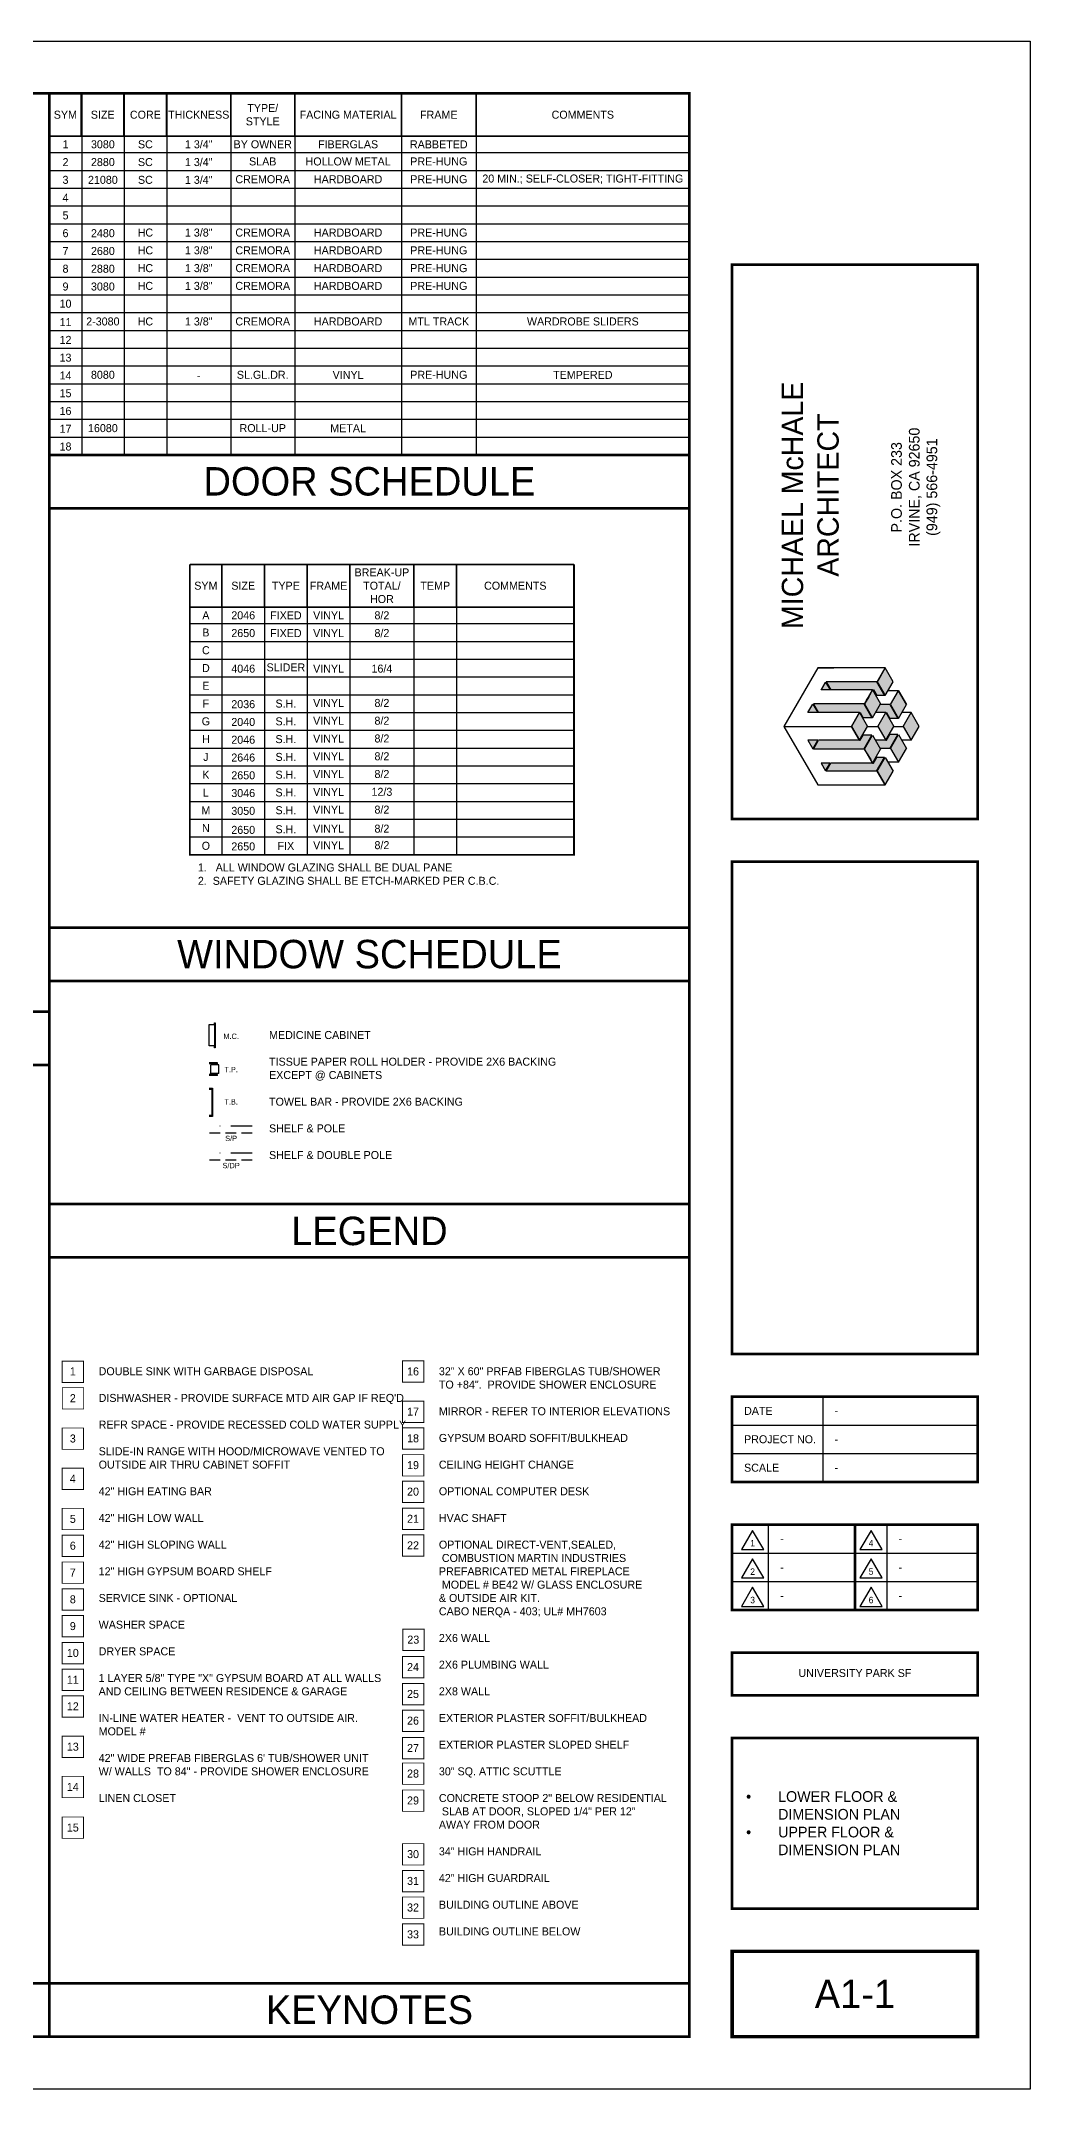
# Model space of a CAD drawing. Extents: x -2276 to 0, y -2295 to 725.
# Drawn here: x -556 to 0, y -1152 to 0 of the extents above; entities that cross this region are included whole.
import ezdxf
from ezdxf.enums import TextEntityAlignment as Align

# ---------------------------------------------------------------- set-up
doc = ezdxf.new("R2010")
doc.units = 0
doc.header["$LTSCALE"] = 48
doc.header["$MEASUREMENT"] = 0
doc.linetypes.add('DASHDOT2', pattern=[0.5, 0.25, -0.125, 0, -0.125])
doc.linetypes.add('HIDDEN2', pattern=[0.1875, 0.125, -0.0625])
doc.layers.get('0').update_dxf_attribs({"linetype": 'CONTINUOUS'})
for name, color, linetype, lineweight in [('24X36TB', 7, 'CONTINUOUS', 30), ('A-MISC1', 1, 'CONTINUOUS', 25), ('A-MISC2', 1, 'CONTINUOUS', 25)]:
    doc.layers.add(name, color=color, linetype=linetype, lineweight=lineweight)
for name, color, linetype in [('A-DIMS', 3, 'CONTINUOUS'), ('A-MISC', 6, 'CONTINUOUS'), ('A-POLE', 3, 'HIDDEN2'), ('A-SYM', 2, 'CONTINUOUS'), ('A-SYMTEXT', 3, 'CONTINUOUS'), ('A-TEXT', 3, 'CONTINUOUS'), ('A_DR_SCH_TXT', 3, 'CONTINUOUS'), ('A_WDO_SCH', 7, 'CONTINUOUS'), ('A_WDO_SCH_TXT', 3, 'CONTINUOUS'), ('AA-MISC', 6, 'CONTINUOUS'), ('TB-text', 3, 'CONTINUOUS')]:
    doc.layers.add(name, color=color, linetype=linetype)
doc.styles.get("Standard").update_dxf_attribs({"font": 'ERASMD.TTF', "height": 4.5})

# ---------------------------------------------------------------- blocks, each defined once
blk = doc.blocks.new('A$C2A811E11')
at = {"layer": 'TB-text'}
h = blk.add_hatch(color=256, dxfattribs=at)
h.paths.add_polyline_path([(-55.9, -198.9), (-56.4, -199.7), (-51.9, -207.5), (-47.4, -199.7), (-51.9, -191.9)])
h.paths.add_polyline_path([(-61.2, -208.2), (-61.4, -208.4), (-63.4, -211.8), (-63.5, -212.1), (-59, -219.9), (-54.5, -212.1), (-59, -204.3)])
h.paths.add_polyline_path([(-66.4, -217), (-70.9, -224.8), (-66.4, -232.6), (-61.9, -224.8)])
h.paths.add_polyline_path([(-59, -229.8), (-63.5, -237.6), (-59, -245.4), (-54.5, -237.6)])
h.paths.add_polyline_path([(-56.4, -250), (-51.9, -257.7), (-47.4, -250), (-51.9, -242.2)])
h.paths.add_polyline_path([(-49, -237.2), (-44.5, -245), (-40, -237.2), (-44.5, -229.4)])
h.paths.add_polyline_path([(-41.9, -224.8), (-37.4, -232.6), (-32.9, -224.8), (-37.4, -217)])
h.paths.add_polyline_path([(-49, -212.5), (-44.5, -220.3), (-40, -212.5), (-44.5, -204.7)])
h.paths.add_polyline_path([(-49.3, -229.4), (-51.2, -232.6), (-51.6, -232.6), (-57.4, -232.6), (-54.7, -237.2), (-49.4, -237.2), (-44.9, -229.4)])
h.paths.add_polyline_path([(-49.4, -212.5), (-54.7, -212.5), (-57.4, -217), (-51.6, -217), (-51.2, -217), (-49.3, -220.3), (-44.9, -220.3)])
h.paths.add_polyline_path([(-85.2, -199.7), (-82.5, -204.3), (-59, -204.3), (-58.6, -204.3), (-56.7, -207.5), (-52.3, -207.5), (-56.8, -199.7)])
h.paths.add_polyline_path([(-88, -204.3), (-82.9, -204.3), (-85.5, -199.9)])
h.paths.add_polyline_path([(-92.3, -212.1), (-89.4, -217), (-66.4, -217), (-66, -217), (-64.3, -219.9), (-59.4, -219.9), (-63.9, -212.1)])
h.paths.add_polyline_path([(-92.6, -212.2), (-95.4, -217), (-89.8, -217)])
h.paths.add_polyline_path([(-89.4, -232.6), (-92.3, -237.6), (-63.9, -237.6), (-59.4, -229.8), (-64.3, -229.8), (-66, -232.6), (-66.4, -232.6)])
h.paths.add_polyline_path([(-95.4, -232.6), (-92.6, -237.4), (-89.8, -232.6)])
h.paths.add_polyline_path([(-82.5, -245.4), (-85.2, -250), (-56.8, -250), (-52.3, -242.2), (-56.7, -242.2), (-58.6, -245.4), (-59, -245.4)])
h.paths.add_polyline_path([(-88, -245.4), (-85.5, -249.8), (-82.9, -245.4)])
blk.add_hatch(color=256, dxfattribs=at).paths.add_polyline_path([(-56.1, -224.8), (-51.6, -232.6), (-47.1, -224.8), (-51.6, -217)])
for p, q in [((-89.9, -191.9), (-108.9, -224.8)), ((-51.9, -191.9), (-89.9, -191.9)), ((-89.9, -191.9), (-80.9, -191.9)), ((-89.9, -191.9), (-80.9, -191.9)), ((-51.9, -191.9), (-56.4, -199.7)), ((-51.9, -191.9), (-56.4, -199.7)), ((-51.9, -191.9), (-56.4, -199.7)), ((-51.9, -191.9), (-56.4, -199.7)), ((-51.9, -191.9), (-56.4, -199.7)), ((-51.9, -191.9), (-56.4, -199.7)), ((-56.4, -199.7), (-51.9, -191.9)), ((-56.4, -199.7), (-51.9, -191.9)), ((-51.9, -191.9), (-56.4, -199.7)), ((-51.9, -191.9), (-56.4, -199.7)), ((-51.9, -191.9), (-56.4, -199.7)), ((-51.9, -191.9), (-56.4, -199.7)), ((-51.9, -191.9), (-55.9, -198.9)), ((-51.9, -191.9), (-55.9, -198.9)), ((-51.9, -191.9), (-55.9, -198.9)), ((-51.9, -191.9), (-55.9, -198.9)), ((-51.9, -191.9), (-55.9, -198.9)), ((-51.9, -191.9), (-55.9, -198.9)), ((-47.4, -199.7), (-51.9, -191.9)), ((-47.4, -199.7), (-51.9, -191.9)), ((-85.5, -199.9), (-88, -204.3)), ((-88, -204.3), (-85.5, -199.9)), ((-82.9, -204.3), (-88, -204.3)), ((-82.9, -204.3), (-88, -204.3)), ((-85.5, -199.9), (-82.9, -204.3)), ((-85.5, -199.9), (-85.5, -199.9)), ((-56.8, -199.7), (-85.2, -199.7)), ((-56.8, -199.7), (-85.2, -199.7)), ((-85.2, -199.7), (-82.5, -204.3)), ((-59, -204.3), (-82.5, -204.3)), ((-59, -204.3), (-82.5, -204.3)), ((-63.5, -212.1), (-59, -204.3)), ((-59, -204.3), (-63.5, -212.1)), ((-59, -204.3), (-63.5, -212.1)), ((-59, -204.3), (-63.5, -212.1)), ((-59, -204.3), (-63.5, -212.1)), ((-59, -204.3), (-63.5, -212.1)), ((-59, -204.3), (-63.5, -212.1)), ((-63.5, -212.1), (-59, -204.3)), ((-62.4, -210.1), (-60.1, -206.2)), ((-62.4, -210.1), (-60.1, -206.2)), ((-62.4, -210.1), (-60.1, -206.2)), ((-62.4, -210.1), (-60.1, -206.2)), ((-61.4, -208.4), (-59.4, -204.9)), ((-61.4, -208.4), (-59.4, -204.9)), ((-61.4, -208.4), (-59.4, -204.9)), ((-61.4, -208.4), (-59.4, -204.9)), ((-61.4, -208.4), (-59.4, -204.9)), ((-61.4, -208.4), (-59.4, -204.9)), ((-61.2, -208.2), (-59, -204.3)), ((-61.2, -208.2), (-59, -204.3)), ((-61.2, -208.2), (-59, -204.3)), ((-61.2, -208.2), (-59, -204.3)), ((-59, -204.3), (-54.5, -212.1)), ((-59, -204.3), (-54.5, -212.1)), ((-59, -204.3), (-58.6, -204.3)), ((-58.6, -204.3), (-56.7, -207.5)), ((-56.8, -199.7), (-52.3, -207.5)), ((-56.4, -199.7), (-51.9, -207.5)), ((-56.4, -199.7), (-51.9, -207.5)), ((-51.9, -207.5), (-47.4, -199.7)), ((-51.9, -207.5), (-47.4, -199.7)), ((-44.5, -204.7), (-50.2, -204.7)), ((-44.5, -204.7), (-50.2, -204.7)), ((-49, -212.5), (-44.5, -204.7)), ((-49, -212.5), (-44.5, -204.7)), ((-40, -212.5), (-44.5, -204.7)), ((-44.5, -204.7), (-40, -212.5)), ((-40, -212.5), (-44.5, -204.7)), ((-95.4, -217), (-92.6, -212.2)), ((-89.8, -217), (-95.4, -217)), ((-89.8, -217), (-95.4, -217)), ((-92.6, -212.2), (-89.8, -217)), ((-92.3, -212.1), (-89.4, -217)), ((-63.9, -212.1), (-92.3, -212.1)), ((-63.9, -212.1), (-92.3, -212.1)), ((-66.4, -217), (-89.4, -217)), ((-66.4, -217), (-89.4, -217)), ((-70.9, -224.8), (-66.4, -217)), ((-70.9, -224.8), (-66.4, -217)), ((-66.4, -217), (-70.9, -224.8)), ((-66.4, -217), (-70.9, -224.8)), ((-66.4, -217), (-70.9, -224.8)), ((-66.4, -217), (-70.9, -224.8)), ((-66.4, -217), (-70.9, -224.8)), ((-66.4, -217), (-70.9, -224.8)), ((-70.9, -224.8), (-66.4, -217)), ((-70.9, -224.8), (-66.4, -217)), ((-70.9, -224.8), (-66.9, -217.9)), ((-70.9, -224.8), (-66.9, -217.9)), ((-70.9, -224.8), (-66.9, -217.9)), ((-70.9, -224.8), (-66.9, -217.9)), ((-70.9, -224.8), (-66.9, -217.9)), ((-70.9, -224.8), (-66.9, -217.9)), ((-70.9, -224.8), (-66.9, -217.9)), ((-70.9, -224.8), (-66.9, -217.9)), ((-66.4, -217), (-61.9, -224.8)), ((-66.4, -217), (-61.9, -224.8)), ((-66.4, -217), (-66, -217)), ((-66, -217), (-64.3, -219.9)), ((-63.9, -212.1), (-59.4, -219.9)), ((-61.2, -208.2), (-63.5, -212.1)), ((-61.2, -208.2), (-63.5, -212.1)), ((-61.2, -208.2), (-63.5, -212.1)), ((-61.2, -208.2), (-63.5, -212.1)), ((-63.5, -212.1), (-59, -219.9)), ((-63.5, -212.1), (-59, -219.9)), ((-61.4, -208.4), (-63.4, -211.8)), ((-61.4, -208.4), (-63.4, -211.8)), ((-61.4, -208.4), (-63.4, -211.8)), ((-61.4, -208.4), (-63.4, -211.8)), ((-61.4, -208.4), (-63.4, -211.8)), ((-61.4, -208.4), (-63.4, -211.8)), ((-59, -219.9), (-54.5, -212.1)), ((-59, -219.9), (-54.5, -212.1)), ((-51.6, -217), (-57.4, -217)), ((-51.6, -217), (-57.4, -217)), ((-52.3, -207.5), (-56.7, -207.5)), ((-52.3, -207.5), (-56.7, -207.5)), ((-56.1, -224.8), (-51.6, -217)), ((-56.1, -224.8), (-51.6, -217)), ((-49.4, -212.5), (-54.7, -212.5)), ((-49.4, -212.5), (-54.7, -212.5)), ((-51.6, -217), (-47.1, -224.8)), ((-51.6, -217), (-47.1, -224.8)), ((-51.6, -217), (-51.2, -217)), ((-51.2, -217), (-49.3, -220.3)), ((-49.4, -212.5), (-44.9, -220.3)), ((-49, -212.5), (-44.5, -220.3)), ((-49, -212.5), (-44.5, -220.3)), ((-44.5, -220.3), (-40, -212.5)), ((-44.5, -220.3), (-40, -212.5)), ((-37.4, -217), (-42.6, -217)), ((-37.4, -217), (-42.6, -217)), ((-41.9, -224.8), (-37.4, -217)), ((-41.9, -224.8), (-37.4, -217)), ((-32.9, -224.8), (-37.4, -217)), ((-32.9, -224.8), (-37.4, -217)), ((-108.9, -224.8), (-70.9, -224.8)), ((-108.9, -224.8), (-70.9, -224.8)), ((-108.9, -224.8), (-70.9, -224.8)), ((-108.9, -224.8), (-70.9, -224.8)), ((-108.9, -224.8), (-70.9, -224.8)), ((-108.9, -224.8), (-70.9, -224.8)), ((-108.9, -224.8), (-70.9, -224.8)), ((-108.9, -224.8), (-70.9, -224.8)), ((-108.9, -224.8), (-89.9, -257.7)), ((-108.9, -224.8), (-99.9, -224.8)), ((-108.9, -224.8), (-99.9, -224.8)), ((-70.9, -224.8), (-66.9, -231.8)), ((-70.9, -224.8), (-66.4, -232.6)), ((-70.9, -224.8), (-66.9, -231.8)), ((-70.9, -224.8), (-66.9, -231.8)), ((-70.9, -224.8), (-66.4, -232.6)), ((-70.9, -224.8), (-66.9, -231.8)), ((-66.4, -232.6), (-70.9, -224.8)), ((-66.4, -232.6), (-70.9, -224.8)), ((-66.4, -232.6), (-61.9, -224.8)), ((-66, -232.6), (-64.3, -229.8)), ((-59.4, -219.9), (-64.3, -219.9)), ((-59.4, -219.9), (-64.3, -219.9)), ((-59.4, -229.8), (-64.3, -229.8)), ((-59.4, -229.8), (-64.3, -229.8)), ((-63.9, -237.6), (-59.4, -229.8)), ((-63.5, -237.6), (-59, -229.8)), ((-61.9, -224.8), (-56.1, -224.8)), ((-61.9, -224.8), (-56.1, -224.8)), ((-59, -229.8), (-54.5, -237.6)), ((-56.1, -224.8), (-51.6, -232.6)), ((-51.6, -232.6), (-47.1, -224.8)), ((-51.2, -232.6), (-49.3, -229.4)), ((-49.4, -237.2), (-44.9, -229.4)), ((-44.9, -220.3), (-49.3, -220.3)), ((-44.9, -220.3), (-49.3, -220.3)), ((-44.9, -229.4), (-49.3, -229.4)), ((-44.9, -229.4), (-49.3, -229.4)), ((-49, -237.2), (-44.5, -229.4)), ((-47.1, -224.8), (-41.9, -224.8)), ((-47.1, -224.8), (-41.9, -224.8)), ((-44.5, -229.4), (-40, -237.2)), ((-41.9, -224.8), (-37.4, -232.6)), ((-37.4, -232.6), (-32.9, -224.8)), ((-95.4, -232.6), (-92.6, -237.4)), ((-89.8, -232.6), (-95.4, -232.6)), ((-92.6, -237.4), (-89.8, -232.6)), ((-92.3, -237.6), (-89.4, -232.6)), ((-63.9, -237.6), (-92.3, -237.6)), ((-66.4, -232.6), (-89.4, -232.6)), ((-66.4, -232.6), (-66, -232.6)), ((-63.5, -237.6), (-59, -245.4)), ((-59, -245.4), (-63.5, -237.6)), ((-59, -245.4), (-63.5, -237.6)), ((-61.2, -241.5), (-63.5, -237.6)), ((-61.2, -241.5), (-63.5, -237.6)), ((-61.4, -241.3), (-63.4, -237.8)), ((-61.4, -241.3), (-63.4, -237.8)), ((-62.4, -239.6), (-60.1, -243.5)), ((-62.4, -239.6), (-60.1, -243.5)), ((-61.4, -241.3), (-59.4, -244.8)), ((-61.4, -241.3), (-59.4, -244.8)), ((-61.2, -241.5), (-59, -245.4)), ((-61.2, -241.5), (-59, -245.4)), ((-59, -245.4), (-54.5, -237.6)), ((-51.6, -232.6), (-57.4, -232.6)), ((-49.4, -237.2), (-54.7, -237.2)), ((-51.6, -232.6), (-51.2, -232.6)), ((-49, -237.2), (-44.5, -245)), ((-44.5, -245), (-40, -237.2)), ((-37.4, -232.6), (-42.6, -232.6)), ((-82.9, -245.4), (-88, -245.4)), ((-88, -245.4), (-85.5, -249.8)), ((-85.5, -249.8), (-82.9, -245.4)), ((-85.5, -249.8), (-85.5, -249.8)), ((-85.2, -250), (-82.5, -245.4)), ((-56.8, -250), (-85.2, -250)), ((-59, -245.4), (-82.5, -245.4)), ((-59, -245.4), (-58.6, -245.4)), ((-58.6, -245.4), (-56.7, -242.2)), ((-56.8, -250), (-52.3, -242.2)), ((-52.3, -242.2), (-56.7, -242.2)), ((-56.4, -250), (-51.9, -242.2)), ((-51.9, -257.7), (-56.4, -250)), ((-51.9, -257.7), (-56.4, -250)), ((-51.9, -257.7), (-56.4, -250)), ((-51.9, -257.7), (-56.4, -250)), ((-56.4, -250), (-51.9, -257.7)), ((-51.9, -257.7), (-55.9, -250.8)), ((-51.9, -257.7), (-55.9, -250.8)), ((-51.9, -242.2), (-47.4, -250)), ((-51.9, -257.7), (-47.4, -250)), ((-44.5, -245), (-50.2, -245)), ((-89.9, -257.7), (-51.9, -257.7)), ((-89.9, -257.7), (-80.9, -257.7))]:
    blk.add_line(p, q, dxfattribs=at)
for s, p in [('MICHAEL McHALE ', (-98.1, -170)), ('ARCHITECT', (-78.1, -140.6))]:
    blk.add_text(s, height=12, rotation=90, dxfattribs=at).set_placement(p)
for s, p in [('IRVINE, CA 92650', (-32.6, -90.2)), ('P.O. BOX 233', (-42.6, -90.3)), ('(949) 566-4951', (-22.7, -90.2))]:
    blk.add_text(s, height=6, rotation=90, dxfattribs=at).set_placement(p, align=Align.CENTER)
blk = doc.blocks.new('DERF')
at = {"layer": 'A-MISC2', "linetype": 'Continuous'}
for p, q in [((-1311.2, -1088.7), (-1316, -1088.7)), ((-1311.2, -1089.2), (-1316, -1089.2)), ((-1315, -1094.7), (-1315, -1089.7)), ((-1310.5, -1089.7), (-1315, -1089.7)), ((-1312, -1089.7), (-1312, -1089.2)), ((-1311.2, -1089.2), (-1311.2, -1088.7)), ((-1310.5, -1094.7), (-1310.5, -1089.7)), ((-1311.2, -1095.2), (-1316, -1095.2)), ((-1311.2, -1095.7), (-1316, -1095.7)), ((-1310.5, -1094.7), (-1315, -1094.7)), ((-1312, -1095.2), (-1312, -1094.7)), ((-1311.2, -1095.7), (-1311.2, -1095.2))]:
    blk.add_line(p, q, dxfattribs=at)
blk = doc.blocks.new('A$C55E5684B')
at = {"layer": 'AA-MISC'}
for p, q in [((0, 13), (3, 13)), ((0, 1), (0, 13)), ((3, 13), (3, 14)), ((3, 14), (3.5, 14)), ((3, 13), (3, 1)), ((3.5, 14), (3.5, 0)), ((3, 1), (0, 1)), ((3, 0), (3, 1)), ((3.5, 0), (3, 0))]:
    blk.add_line(p, q, dxfattribs=at)
blk = doc.blocks.new('01PSRV01')
at = {"color": 0, "linetype": 'ByBlock'}
blk.add_lwpolyline([(0, 0.5), (-0.433, -0.25), (0.433, -0.25)], close=True, dxfattribs=at)
blk.add_attdef('NUMBER', text='', height=0.25, dxfattribs=at).set_placement((0, 0), align=Align.MIDDLE)
blk = doc.blocks.new('A$C06A91398')
at = {"layer": '24X36TB'}
for p, q in [((495.6, 322.6), (495.6, 274.6)), ((444.6, 306.6), (582.6, 306.6)), ((444.6, 290.6), (582.6, 290.6)), ((444.6, 274.6), (582.6, 274.6)), ((464.9, 250.6), (464.9, 202.6)), ((531.5, 250.6), (531.5, 202.6)), ((444.6, 234.6), (582.6, 234.6)), ((444.6, 218.6), (582.6, 218.6))]:
    blk.add_line(p, q, dxfattribs=at)
blk.add_lwpolyline([(-1115.9, 1085.1), (612.1, 1085.1), (612.1, -66.9), (-1115.9, -66.9)], close=True, dxfattribs=at)
for points, const_width in [([(420.6, -37.4), (420.6, 1055.6), (-1055.9, 1055.6), (-1055.9, -37.4)], 1.5), ([(444.6, 647.5), (444.6, 959.3), (582.6, 959.3), (582.6, 647.5)], 1.5), ([(444.6, 346.6), (444.6, 623.5), (582.6, 623.5), (582.6, 346.6)], 1.5), ([(444.6, 274.6), (444.6, 322.6), (582.6, 322.6), (582.6, 274.6)], 1.5), ([(444.6, 202.6), (444.6, 250.6), (582.6, 250.6), (582.6, 202.6)], 1.5), ([(444.6, 178.6), (582.6, 178.6), (582.6, 154.6), (444.6, 154.6)], 1.5), ([(444.6, 34.6), (444.6, 130.6), (582.6, 130.6), (582.6, 34.6)], 1.5), ([(444.6, 10.6), (582.6, 10.6), (582.6, -37.4), (444.6, -37.4)], 2)]:
    blk.add_lwpolyline(points, close=True, dxfattribs=dict(at, const_width=const_width))
at = {"layer": '24X36TB', "const_width": 1.5}
blk.add_lwpolyline([(513.6, 250.6), (513.6, 202.6)], dxfattribs=at)
at = {"layer": 'TB-text', "xscale": 14.40000000000146, "yscale": 14.39999999999418, "zscale": 14.4}
for p, values in [((456.1, 240.2), {'NUMBER': '1'}), ((522.7, 240.2), {'NUMBER': '4'}), ((456.1, 224.2), {'NUMBER': '2'}), ((522.7, 224.2), {'NUMBER': '5'}), ((456.1, 208.2), {'NUMBER': '3'}), ((522.7, 208.2), {'NUMBER': '6'})]:
    blk.add_blockref('01PSRV01', p, dxfattribs=at).add_auto_attribs(values)
at = {"layer": 'TB-text', "char_height": 4.5, "width": 51, "attachment_point": 4}
for s, insert in [('{\\fEras Medium ITC|b0|i0|c0|p34;DATE}', (451.3, 314.6)), ('{\\fEras Medium ITC|b0|i0|c0|p34;PROJECT NO.}', (451.3, 298.6)), ('{\\fEras Medium ITC|b0|i0|c0|p34;SCALE}', (451.3, 282.6))]:
    blk.add_mtext(s, dxfattribs=dict(at, insert=insert))

msp = doc.modelspace()

# ---------------------------------------------------------------- linework, layer by layer
at = {"layer": '24X36TB', "const_width": 1.5}
for points in [[(-551.5, -1122.5), (-551.5, -912), (-551.5, -29.5)], [(-551.5, -232.79761), (-191.18786, -232.79761)], [(-551.5, -262.79761), (-191.5, -262.79761)], [(-551.5, -498.72738), (-191.5, -498.72738)], [(-551.5, -528.72738), (-191.5, -528.72738)], [(-1668, -546), (-1074, -546), (-551.5, -546)], [(-1668, -576), (-1074, -576), (-551.5, -576)], [(-551.5, -654.14078), (-191.5, -654.14078)], [(-551.5, -684.14078), (-191.5, -684.14078)], [(-1668, -1092.5), (-1074, -1092.5), (-191.5, -1092.5)]]:
    msp.add_lwpolyline(points, dxfattribs=at)
at = {"layer": 'A-MISC'}
for points in [[(-461.66504, -589.00801), (-459.66504, -589.00801), (-459.66504, -604.96179), (-461.66504, -604.96179)], [(-461.66504, -589.50801), (-460.16504, -589.50801), (-460.16504, -604.46179), (-461.66504, -604.46179)]]:
    msp.add_lwpolyline(points, dxfattribs=at)
at = {"layer": 'A-POLE', "linetype": 'DASHDOT2'}
for p, q in [((-437.49886, -610.34937), (-461.52369, -610.34937)), ((-437.49886, -625.60819), (-461.52369, -625.60819))]:
    msp.add_line(p, q, dxfattribs=at)
at = {"layer": 'A-POLE'}
for p, q in [((-437.49886, -614.34937), (-461.73681, -614.34937)), ((-437.49886, -629.60819), (-461.73681, -629.60819))]:
    msp.add_line(p, q, dxfattribs=at)
at = {"layer": 'A-SYM', "const_width": 0.5}
for points in [[(-544.23938, -754.5444), (-532.23938, -754.5444), (-532.23938, -742.5444), (-544.23938, -742.5444)], [(-352.90713, -754.45266), (-340.90713, -754.45266), (-340.90713, -742.45266), (-352.90713, -742.45266)], [(-544.21943, -769.5087), (-532.21943, -769.5087), (-532.21943, -757.5087), (-544.21943, -757.5087)], [(-352.90713, -777.06893), (-340.90713, -777.06893), (-340.90713, -765.06893), (-352.90713, -765.06893)], [(-544.23938, -792.18191), (-532.23938, -792.18191), (-532.23938, -780.18191), (-544.23938, -780.18191)], [(-352.90713, -792.07399), (-340.90713, -792.07399), (-340.90713, -780.07399), (-352.90713, -780.07399)], [(-544.23938, -814.79134), (-532.23938, -814.79134), (-532.23938, -802.79134), (-544.23938, -802.79134)], [(-352.90713, -807.15677), (-340.90713, -807.15677), (-340.90713, -795.15677), (-352.90713, -795.15677)], [(-352.90713, -822.05445), (-340.90713, -822.05445), (-340.90713, -810.05445), (-352.90713, -810.05445)], [(-544.23938, -837.38129), (-532.23938, -837.38129), (-532.23938, -825.38129), (-544.23938, -825.38129)], [(-352.90713, -837.33209), (-340.90713, -837.33209), (-340.90713, -825.33209), (-352.90713, -825.33209)], [(-544.23938, -852.49469), (-532.23938, -852.49469), (-532.23938, -840.49469), (-544.23938, -840.49469)], [(-352.90713, -852.27702), (-340.90713, -852.27702), (-340.90713, -840.27702), (-352.90713, -840.27702)], [(-544.23938, -867.56939), (-532.23938, -867.56939), (-532.23938, -855.56939), (-544.23938, -855.56939)], [(-544.23938, -882.64331), (-532.23938, -882.64331), (-532.23938, -870.64331), (-544.23938, -870.64331)], [(-544.23938, -897.70497), (-532.23938, -897.70497), (-532.23938, -885.70497), (-544.23938, -885.70497)], [(-352.7644, -905.31586), (-340.7644, -905.31586), (-340.7644, -893.31586), (-352.7644, -893.31586)], [(-544.23938, -912.78846), (-532.23938, -912.78846), (-532.23938, -900.78846), (-544.23938, -900.78846)], [(-352.90713, -920.73734), (-340.90713, -920.73734), (-340.90713, -908.73734), (-352.90713, -908.73734)], [(-544.23938, -927.87038), (-532.23938, -927.87038), (-532.23938, -915.87038), (-544.23938, -915.87038)], [(-544.23938, -942.84831), (-532.23938, -942.84831), (-532.23938, -930.84831), (-544.23938, -930.84831)], [(-352.90713, -935.85861), (-340.90713, -935.85861), (-340.90713, -923.85861), (-352.90713, -923.85861)], [(-352.90713, -950.87331), (-340.90713, -950.87331), (-340.90713, -938.87331), (-352.90713, -938.87331)], [(-544.23938, -965.53912), (-532.23938, -965.53912), (-532.23938, -953.53912), (-544.23938, -953.53912)], [(-352.90713, -966.27527), (-340.90713, -966.27527), (-340.90713, -954.27527), (-352.90713, -954.27527)], [(-544.23938, -988.14036), (-532.23938, -988.14036), (-532.23938, -976.14036), (-544.23938, -976.14036)], [(-352.90713, -980.63937), (-340.90713, -980.63937), (-340.90713, -968.63937), (-352.90713, -968.63937)], [(-352.90713, -995.77785), (-340.90713, -995.77785), (-340.90713, -983.77785), (-352.90713, -983.77785)], [(-544.23938, -1010.99876), (-532.23938, -1010.99876), (-532.23938, -998.99876), (-544.23938, -998.99876)], [(-352.90713, -1025.95612), (-340.90713, -1025.95612), (-340.90713, -1013.95612), (-352.90713, -1013.95612)], [(-352.90713, -1041.041), (-340.90713, -1041.041), (-340.90713, -1029.041), (-352.90713, -1029.041)], [(-352.90713, -1055.98841), (-340.90713, -1055.98841), (-340.90713, -1043.98841), (-352.90713, -1043.98841)], [(-352.90713, -1071.07329), (-340.90713, -1071.07329), (-340.90713, -1059.07329), (-352.90713, -1059.07329)]]:
    msp.add_lwpolyline(points, close=True, dxfattribs=at)
at = {"layer": 'A_DR_SCH_TXT', "color": 7}
for p, q in [((-533.32148, -29.5), (-533.32148, -232.79761)), ((-509.5, -29.5), (-509.5, -232.79761)), ((-485.5, -29.5), (-485.5, -232.79761)), ((-449.5, -29.5), (-449.5, -232.79761)), ((-413.5, -29.5), (-413.5, -232.79761)), ((-353.5, -29.5), (-353.5, -232.79761)), ((-311.5, -29.5), (-311.5, -232.79761)), ((-551.5, -53.5), (-191.5, -53.5)), ((-551.5, -62.79761), (-191.5, -62.79761)), ((-551.5, -72.79761), (-191.5, -72.79761)), ((-551.5, -82.79761), (-191.5, -82.79761)), ((-551.5, -92.79761), (-191.5, -92.79761)), ((-551.5, -102.79761), (-191.5, -102.79761)), ((-551.5, -112.79761), (-191.5, -112.79761)), ((-551.5, -122.79761), (-191.5, -122.79761)), ((-551.5, -132.79761), (-191.5, -132.79761)), ((-551.5, -142.79761), (-191.5, -142.79761)), ((-551.5, -152.79761), (-191.5, -152.79761)), ((-551.5, -162.79761), (-191.5, -162.79761)), ((-551.5, -172.79761), (-191.5, -172.79761)), ((-551.5, -182.79761), (-191.5, -182.79761)), ((-551.5, -192.79761), (-191.5, -192.79761)), ((-551.5, -202.79761), (-191.5, -202.79761)), ((-551.5, -212.79761), (-191.5, -212.79761)), ((-551.5, -222.79761), (-191.5, -222.79761)), ((-551.5, -232.79761), (-191.5, -232.79761))]:
    msp.add_line(p, q, dxfattribs=at)
at = {"layer": 'A_DR_SCH_TXT', "color": 7, "const_width": 1}
for points in [[(-551.5, -29.5), (-551.5, -232.79761), (-191.5, -232.79761), (-191.5, -29.5)], [(-191.5, -29.5), (-551.5, -29.5)], [(-533.5, -29.5), (-533.5, -53.5)], [(-509.5, -29.5), (-509.5, -53.5)], [(-485.5, -29.5), (-485.5, -53.5)], [(-449.5, -29.5), (-449.5, -53.5)], [(-413.5, -29.5), (-413.5, -53.5)], [(-353.5, -29.5), (-353.5, -53.5)], [(-311.5, -29.5), (-311.5, -53.5)], [(-191.5, -53.5), (-551.5, -53.5)]]:
    msp.add_lwpolyline(points, dxfattribs=at)
at = {"layer": 'A_WDO_SCH'}
for p, q in [((-454.48167, -294.42784), (-454.48167, -457.72545)), ((-430.48167, -294.42784), (-430.48167, -457.72545)), ((-406.48167, -294.42784), (-406.48167, -457.72545)), ((-382.48167, -294.42784), (-382.48167, -457.72545)), ((-346.48167, -294.42784), (-346.48167, -457.72545)), ((-322.48167, -294.42784), (-322.48167, -457.72545)), ((-472.48167, -318.42784), (-256.48167, -318.42784)), ((-472.48167, -327.72545), (-256.48167, -327.72545)), ((-472.48167, -337.72545), (-256.48167, -337.72545)), ((-472.48167, -347.72545), (-256.48167, -347.72545)), ((-472.48167, -357.72545), (-256.48167, -357.72545)), ((-472.48167, -367.72545), (-256.48167, -367.72545)), ((-472.48167, -377.72545), (-256.48167, -377.72545)), ((-472.48167, -387.72545), (-256.48167, -387.72545)), ((-472.48167, -397.72545), (-256.48167, -397.72545)), ((-472.48167, -407.72545), (-256.48167, -407.72545)), ((-472.48167, -417.72545), (-256.48167, -417.72545)), ((-472.48167, -427.72545), (-256.48167, -427.72545)), ((-472.48167, -437.72545), (-256.48167, -437.72545)), ((-472.48167, -447.72545), (-256.48167, -447.72545)), ((-472.48167, -457.72545), (-256.48167, -457.72545)), ((-472.48167, -457.72545), (-256.48167, -457.72545)), ((-472.48167, -457.72545), (-256.48167, -457.72545)), ((-472.48167, -457.72545), (-256.48167, -457.72545)), ((-472.48167, -457.72545), (-256.48167, -457.72545))]:
    msp.add_line(p, q, dxfattribs=at)
at = {"layer": 'A_WDO_SCH', "const_width": 1}
for points in [[(-472.48167, -294.42784), (-472.48167, -457.72545), (-256.48167, -457.72545), (-256.48167, -294.42784)], [(-256.48167, -294.42784), (-472.48167, -294.42784)], [(-454.48167, -294.42784), (-454.48167, -318.42784)], [(-430.48167, -294.42784), (-430.48167, -318.42784)], [(-406.48167, -294.42784), (-406.48167, -318.42784)], [(-382.48167, -294.42784), (-382.48167, -318.42784)], [(-346.48167, -294.42784), (-346.48167, -318.42784)], [(-322.48167, -294.42784), (-322.48167, -318.42784)], [(-256.48167, -318.42784), (-472.48167, -318.42784)]]:
    msp.add_lwpolyline(points, dxfattribs=at)

# ---------------------------------------------------------------- block references
at = {"color": 1}
msp.add_blockref('A$C2A811E11', (-29.5, -160.75521), dxfattribs=at)
at = {"layer": 'A-DIMS'}
msp.add_blockref('A$C06A91398', (-612.11644, -1085.14447), dxfattribs=at)
at = {"layer": 'A-MISC1'}
msp.add_blockref('DERF', (854.29196, 513.85717), dxfattribs=at)
at = {"layer": 'AA-MISC'}
msp.add_blockref('A$C55E5684B', (-461.66505, -566.30646), dxfattribs=at)

# ---------------------------------------------------------------- texts
at = {"layer": 'A-SYMTEXT'}
for s, p in [('1', (-538.31801, -750.57914)), ('16', (-346.98576, -750.60427)), ('2', (-538.29807, -765.66031)), ('17', (-346.98576, -773.22054)), ('3', (-538.31801, -788.33352)), ('18', (-346.98576, -788.2256)), ('19', (-346.98576, -803.30838)), ('4', (-538.31801, -810.94295)), ('20', (-346.98576, -818.20606)), ('5', (-538.31801, -833.5329)), ('21', (-346.98576, -833.4837)), ('6', (-538.31801, -848.6463)), ('22', (-346.98576, -848.42863)), ('7', (-538.31801, -863.721)), ('8', (-538.31801, -878.79492)), ('9', (-538.31801, -893.85658)), ('23', (-346.84303, -901.46747)), ('10', (-538.31801, -908.94007)), ('11', (-538.31801, -924.02199)), ('24', (-346.98576, -916.88895)), ('25', (-346.98576, -932.01022)), ('12', (-538.31801, -938.99992)), ('26', (-346.98576, -947.02492)), ('13', (-538.31801, -961.69073)), ('27', (-346.98576, -962.42688)), ('28', (-346.98576, -976.79098)), ('14', (-538.31801, -984.29197)), ('29', (-346.98576, -991.92946)), ('15', (-538.31801, -1007.15037)), ('30', (-346.98576, -1022.10773)), ('31', (-346.98576, -1037.19261)), ('32', (-346.98576, -1052.14002)), ('33', (-346.98576, -1067.2249))]:
    msp.add_text(s, height=4.5, dxfattribs=at).set_placement(p, align=Align.CENTER)
at = {"layer": 'A-TEXT'}
for s, insert, char_height, width, attachment_point in [('DOOR SCHEDULE', (-371.5, -247.79761), 16, 360, 5), ('WINDOW SCHEDULE', (-371.5, -513.72738), 16, 360, 5), ('M.C.', (-449.28395, -559.86335), 3, 9.0706308, 5), ('MEDICINE CABINET\\P\\PTISSUE PAPER ROLL HOLDER - PROVIDE 2X6 BACKING EXCEPT @ CABINETS\\P\\PTOWEL BAR - PROVIDE 2X6 BACKING\\P\\PSHELF & POLE\\P\\PSHELF & DOUBLE POLE', (-427.94786, -556.88133), 4.5, 168.375, 1), ('T.P.', (-449.28395, -578.53442), 3, 9.0706308, 5), ('T.B.', (-449.28395, -596.72675), 3, 9.0706308, 5), ('S/P', (-449.28395, -617.3128), 3, 9.0706308, 5), ('S/DP', (-449.28395, -632.57162), 3, 9.0706308, 5), ('LEGEND', (-371.5, -669.44053), 16, 360, 5), ('DOUBLE SINK WITH GARBAGE DISPOSAL\\P\\PDISHWASHER - PROVIDE SURFACE MTD AIR GAP IF REQ\'D\\P\\PREFR SPACE - PROVIDE RECESSED COLD WATER SUPPLY\\P\\PSLIDE-IN RANGE WITH HOOD/MICROWAVE VENTED TO OUTSIDE AIR THRU CABINET SOFFIT \\P\\P42" HIGH EATING BAR\\P\\P42" HIGH LOW WALL\\P\\P42" HIGH SLOPING WALL\\P\\P12" HIGH GYPSUM BOARD SHELF\\P\\PSERVICE SINK - OPTIONAL\\P\\PWASHER SPACE\\P\\PDRYER SPACE\\P\\P1 LAYER 5/8" TYPE "X" GYPSUM BOARD AT ALL WALLS  AND CEILING BETWEEN RESIDENCE & GARAGE\\P\\PIN-LINE WATER HEATER -  VENT TO OUTSIDE AIR.\\PMODEL #\\P\\P42" WIDE PREFAB FIBERGLAS 6\' TUB/SHOWER UNIT \\PW/ WALLS  TO 84" - PROVIDE SHOWER ENCLOSURE\\P\\PLINEN CLOSET', (-523.77416, -746.01274), 4.5, 168.375, 1), ('32" X 60" PRFAB FIBERGLAS TUB/SHOWER  \\PTO +84".  PROVIDE SHOWER ENCLOSURE\\P\\PMIRROR - REFER TO INTERIOR ELEVATIONS\\P\\PGYPSUM BOARD SOFFIT/BULKHEAD\\P\\PCEILING HEIGHT CHANGE\\P\\POPTIONAL COMPUTER DESK\\P\\PHVAC SHAFT\\P\\POPTIONAL DIRECT-VENT,SEALED,\\P COMBUSTION MARTIN INDUSTRIES \\PPREFABRICATED METAL FIREPLACE\\P MODEL # BE42 W/ GLASS ENCLOSURE \\P& OUTSIDE AIR KIT. \\PCABO NERQA - 403; UL# MH7603\\P\\P2X6 WALL\\P\\P2X6 PLUMBING WALL\\P\\P2X8 WALL\\P\\PEXTERIOR PLASTER SOFFIT/BULKHEAD \\P\\PEXTERIOR PLASTER SLOPED SHELF\\P\\P30" SQ. ATTIC SCUTTLE\\P\\PCONCRETE STOOP 2" BELOW RESIDENTIAL\\P SLAB AT DOOR, SLOPED 1/4" PER 12" \\PAWAY FROM DOOR\\P\\P34" HIGH HANDRAIL\\P\\P42" HIGH GUARDRAIL\\P\\PBUILDING OUTLINE ABOVE\\P\\PBUILDING OUTLINE BELOW\\P\\P ', (-332.4419, -746.01274), 4.5, 168.375, 1), ('KEYNOTES', (-371.5, -1107.5), 16, 360, 5)]:
    msp.add_mtext(s, dxfattribs=dict(at, insert=insert, char_height=char_height, width=width, attachment_point=attachment_point))
at = {"layer": 'A_DR_SCH_TXT', "color": 3, "char_height": 4.5, "attachment_point": 5}
for s, insert, width in [('TYPE/\\PSTYLE', (-431.5, -41.5), 36), ('FACING MATERIAL', (-383.5, -41.5), 60), ('FRAME', (-332.5, -41.5), 42), ('COMMENTS', (-251.5, -41.5), 120), ('1', (-542.41074, -58.14881), 18.1785198), ('3080', (-521.41074, -58.14881), 23.8214802), ('SC', (-497.5, -58.14881), 24), ('1 3/4"', (-467.5, -58.14881), 36), ('BY OWNER', (-431.5, -58.14881), 36), ('FIBERGLAS', (-383.5, -58.14881), 60), ('RABBETED', (-332.5, -58.14881), 42), ('2', (-542.41074, -68.14881), 18.1785198), ('2880', (-521.41074, -68.14881), 23.8214802), ('SC', (-497.5, -68.14881), 24), ('1 3/4"', (-467.5, -68.14881), 36), ('SLAB', (-431.5, -67.79761), 36), ('HOLLOW METAL', (-383.5, -67.79761), 60), ('PRE-HUNG', (-332.5, -67.79761), 42), ('3', (-542.41074, -78.14881), 18.1785198), ('21080', (-521.41074, -78.14881), 23.8214802), ('SC', (-497.5, -78.14881), 24), ('1 3/4"', (-467.5, -78.14881), 36), ('CREMORA', (-431.5, -77.79761), 36), ('HARDBOARD', (-383.5, -77.79761), 60), ('PRE-HUNG', (-332.5, -77.79761), 42), ('20 MIN.; SELF-CLOSER; TIGHT-FITTING', (-251.5, -77.79761), 120), ('4', (-542.41074, -88.14881), 18.1785198), ('5', (-542.41074, -98.14881), 18.1785198), ('6', (-542.41074, -108.14881), 18.1785198), ('2480', (-521.41074, -108.14881), 23.8214802), ('HC', (-497.5, -107.79761), 24), ('1 3/8"', (-467.5, -107.79761), 36), ('CREMORA', (-431.5, -107.79761), 36), ('HARDBOARD', (-383.5, -107.79761), 60), ('PRE-HUNG', (-332.5, -107.79761), 42), ('8', (-542.41074, -128.14881), 18.1785198), ('7', (-542.41074, -118.14881), 18.1785198), ('2680', (-521.41074, -118.14881), 23.8214802), ('2880', (-521.41074, -128.14881), 23.8214802), ('HC', (-497.5, -117.79761), 24), ('HC', (-497.5, -127.79761), 24), ('1 3/8"', (-467.5, -117.79761), 36), ('1 3/8"', (-467.5, -127.79761), 36), ('CREMORA', (-431.5, -117.79761), 36), ('CREMORA', (-431.5, -127.79761), 36), ('HARDBOARD', (-383.5, -117.79761), 60), ('HARDBOARD', (-383.5, -127.79761), 60), ('PRE-HUNG', (-332.5, -117.79761), 42), ('PRE-HUNG', (-332.5, -127.79761), 42), ('9', (-542.41074, -138.14881), 18.1785198), ('3080', (-521.41074, -138.14881), 23.8214802), ('HC', (-497.5, -137.79761), 24), ('1 3/8"', (-467.5, -137.79761), 36), ('CREMORA', (-431.5, -137.79761), 36), ('HARDBOARD', (-383.5, -137.79761), 60), ('PRE-HUNG', (-332.5, -137.79761), 42), ('10', (-542.41074, -147.79761), 18.1785198), ('11', (-542.41074, -158.14881), 18.1785198), ('2-3080', (-521.41074, -157.79761), 23.8214802), ('HC', (-497.5, -157.79761), 24), ('1 3/8"', (-467.5, -157.79761), 36), ('CREMORA', (-431.5, -157.79761), 36), ('HARDBOARD', (-383.5, -157.79761), 60), ('MTL TRACK', (-332.5, -157.79761), 42), ('WARDROBE SLIDERS', (-251.5, -157.79761), 120), ('12', (-542.41074, -168.14881), 18.1785198), ('13', (-542.41074, -178.14881), 18.1785198), ('14', (-542.41074, -188.14881), 18.1785198), ('8080', (-521.41074, -187.79761), 23.8214802), ('-', (-467.5, -188.14881), 36), ('SL.GL.DR.', (-431.5, -187.79761), 36), ('VINYL', (-383.5, -187.79761), 60), ('PRE-HUNG', (-332.5, -187.79761), 42), ('TEMPERED', (-251.5, -187.79761), 120), ('15', (-542.41074, -198.14881), 18.1785198), ('16', (-542.41074, -208.14881), 18.1785198), ('17', (-542.41074, -218.14881), 18.1785198), ('16080', (-521.41074, -217.79761), 23.8214802), ('ROLL-UP', (-431.5, -217.79761), 36), ('METAL', (-383.5, -217.79761), 60), ('18', (-542.41074, -228.14881), 18.1785198)]:
    msp.add_mtext(s, dxfattribs=dict(at, insert=insert, width=width))
at = {"layer": 'A_WDO_SCH_TXT', "color": 3, "char_height": 4.5}
for s, insert, width, attachment_point in [('SYM', (-542.5, -41.5), 18, 5), ('SIZE', (-521.5, -41.5), 24, 5), ('CORE', (-497.5, -41.5), 24, 5), ('THICKNESS', (-467.5, -41.5), 36, 5), ('BREAK-UP \\PTOTAL/\\PHOR', (-364.48167, -306.42784), 36, 5), ('SYM', (-463.48167, -306.42784), 18, 5), ('SIZE', (-442.48167, -306.42784), 24, 5), ('TYPE', (-418.48167, -306.42784), 24, 5), ('FRAME', (-394.48167, -306.42784), 24, 5), ('TEMP', (-334.48167, -306.42784), 24, 5), ('COMMENTS', (-289.48167, -306.42784), 66, 5), ('A', (-463.48167, -323.07664), 18, 5), ('2046', (-442.48167, -323.07664), 24, 5), ('FIXED', (-418.48167, -323.07664), 24, 5), ('VINYL', (-394.48167, -323.07664), 24, 5), ('8/2', (-364.48167, -323.07664), 36, 5), ('B', (-463.48167, -332.72545), 18, 5), ('2650', (-442.48167, -333.07664), 24, 5), ('FIXED', (-418.48167, -333.07664), 24, 5), ('VINYL', (-394.48167, -333.07664), 24, 5), ('8/2', (-364.48167, -333.07664), 36, 5), ('C', (-463.48167, -342.72545), 18, 5), ('D', (-463.48167, -352.72545), 18, 5), ('4046', (-442.48167, -353.07664), 24, 5), ('SLIDER', (-418.48167, -352.37426), 24, 5), ('VINYL', (-394.48167, -353.07664), 24, 5), ('16/4', (-364.48167, -353.07664), 36, 5), ('E', (-463.48167, -362.72545), 18, 5), ('F', (-463.48167, -372.72545), 18, 5), ('2036', (-442.48167, -373.07664), 24, 5), ('S.H.', (-418.48167, -372.72545), 24, 5), ('VINYL', (-394.48167, -372.37426), 24, 5), ('VINYL', (-394.48167, -382.37426), 24, 5), ('8/2', (-364.48167, -372.37426), 36, 5), ('8/2', (-364.48167, -382.37426), 36, 5), ('G', (-463.48167, -382.72545), 18, 5), ('H', (-463.48167, -392.72545), 18, 5), ('2040', (-442.48167, -383.07664), 24, 5), ('2046', (-442.48167, -393.07664), 24, 5), ('S.H.', (-418.48167, -382.72545), 24, 5), ('S.H.', (-418.48167, -392.72545), 24, 5), ('VINYL', (-394.48167, -392.37426), 24, 5), ('8/2', (-364.48167, -392.37426), 36, 5), ('J', (-463.48167, -402.72545), 18, 5), ('2646', (-442.48167, -403.07664), 24, 5), ('S.H.', (-418.48167, -402.72545), 24, 5), ('VINYL', (-394.48167, -402.37426), 24, 5), ('8/2', (-364.48167, -402.37426), 36, 5), ('K', (-463.48167, -412.72545), 18, 5), ('2650', (-442.48167, -413.07664), 24, 5), ('S.H.', (-418.48167, -412.72545), 24, 5), ('VINYL', (-394.48167, -412.37426), 24, 5), ('8/2', (-364.48167, -412.37426), 36, 5), ('L', (-463.48167, -422.72545), 18, 5), ('3046', (-442.48167, -423.07664), 24, 5), ('S.H.', (-418.48167, -422.72545), 24, 5), ('VINYL', (-394.48167, -422.37426), 24, 5), ('12/3', (-364.48167, -422.37426), 36, 5), ('M', (-463.48167, -432.72545), 18, 5), ('3050', (-442.48167, -433.07664), 24, 5), ('S.H.', (-418.48167, -432.72545), 24, 5), ('VINYL', (-394.48167, -432.37426), 24, 5), ('8/2', (-364.48167, -432.37426), 36, 5), ('N', (-463.48167, -442.72545), 18, 5), ('2650', (-442.48167, -443.77903), 24, 5), ('S.H.', (-418.48167, -443.42784), 24, 5), ('VINYL', (-394.48167, -443.07664), 24, 5), ('8/2', (-364.48167, -443.07664), 36, 5), ('O', (-463.48167, -452.72545), 18, 5), ('2650', (-442.48167, -453.07664), 24, 5), ('FIX', (-418.48167, -452.72545), 24, 5), ('VINYL', (-394.48167, -452.37426), 24, 5), ('8/2', (-364.48167, -452.37426), 36, 5), ('\\P1.   ALL WINDOW GLAZING SHALL BE DUAL PANE\\P2.  SAFETY GLAZING SHALL BE ETCH-MARKED PER C.B.C.', (-467.97704, -455.15276), 264.2557596, 1)]:
    msp.add_mtext(s, dxfattribs=dict(at, insert=insert, width=width, attachment_point=attachment_point))
at = {"layer": 'TB-text'}
for s, insert, char_height, width, attachment_point in [('{\\fEras Medium ITC|b0|i0|c0|p34;-}', (-109.85369, -770.5), 4.5, 51, 4), ('{\\fEras Medium ITC|b0|i0|c0|p34;-}', (-109.85369, -786.5), 4.5, 51, 4), ('{\\fEras Medium ITC|b0|i0|c0|p34;-}', (-109.85369, -802.5), 4.5, 51, 4), ('{\\fEras Medium ITC|b0|i0|c0|p34;-}', (-140.54767, -842.5), 4.5, 51, 4), ('{\\fEras Medium ITC|b0|i0|c0|p34;-}', (-73.93702, -842.5), 4.5, 51, 4), ('{\\fEras Medium ITC|b0|i0|c0|p34;-}', (-140.54767, -858.5), 4.5, 51, 4), ('{\\fEras Medium ITC|b0|i0|c0|p34;-}', (-73.93702, -858.5), 4.5, 51, 4), ('{\\fEras Medium ITC|b0|i0|c0|p34;-}', (-140.54767, -874.5), 4.5, 51, 4), ('{\\fEras Medium ITC|b0|i0|c0|p34;-}', (-73.93702, -874.5), 4.5, 51, 4), ('{\\fEras Demi ITC|b0|i0|c0|p34;UNIVERSITY PARK SF}', (-98.5, -918), 4.5, 138, 5), ('\\pi-18,l18,t18;{\\fSymbol|b0|i0|c2|p18;·^I}LOWER FLOOR & DIMENSION PLAN\\P{\\fSymbol|b0|i0|c2|p18;·^I}UPPER FLOOR & DIMENSION PLAN', (-159.64988, -1002.5), 6, 130.149881, 4), ('{\\fEras Demi ITC|b0|i0|c0|p34;A1-1}', (-98.5, -1098.5), 16, 138, 5)]:
    msp.add_mtext(s, dxfattribs=dict(at, insert=insert, char_height=char_height, width=width, attachment_point=attachment_point))

doc.saveas('drawing.dxf')
